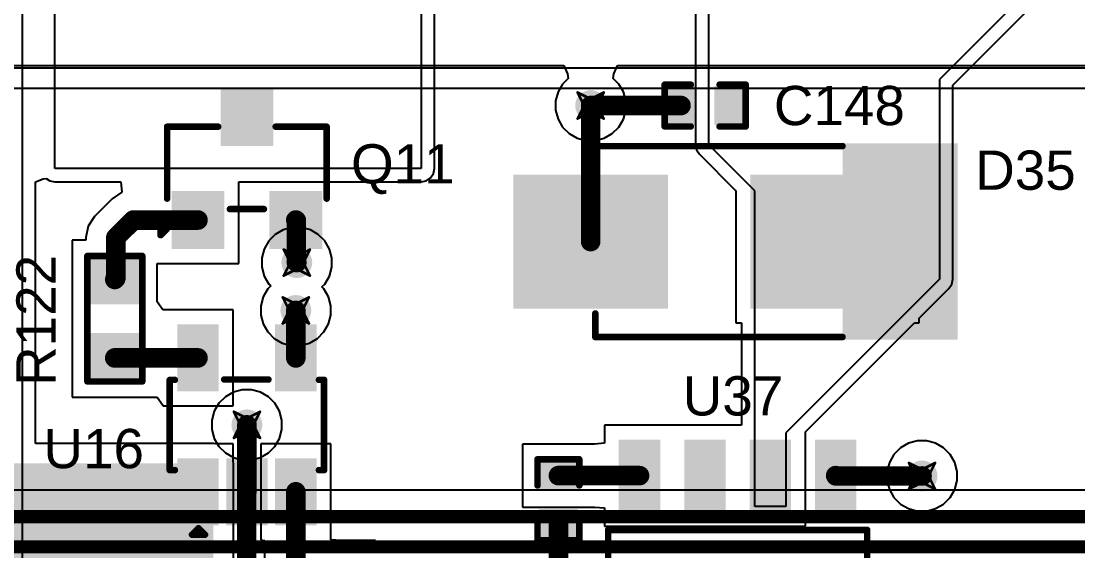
# Model space of a CAD drawing. Header units: inches. Extents: x -36 to 349, y -11 to 240.
# Drawn here: x 77.99 to 98.51, y 100.94 to 111.23 of the extents above; entities that cross this region are included whole.
import ezdxf

# ---------------------------------------------------------------- set-up
doc = ezdxf.new("R2010")
doc.units = ezdxf.units.IN
for name, color, linetype in [('Bottom Layer', 5, 'Continuous'), ('Drill Drawing', 1, 'Continuous'), ('Layer 1', 16, 'Continuous'), ('Layer 2', 76, 'Continuous'), ('Top Layer', 1, 'Continuous'), ('Top Overlay', 2, 'Continuous'), ('Top Paste', 8, 'Continuous'), ('Top Solder', 216, 'Continuous'), ('Via Holes', 16, 'Continuous')]:
    doc.layers.add(name, color=color, linetype=linetype)
doc.styles.add('Arial', font='', dxfattribs={"height": 0.2})
doc.styles.get('Arial').set_extended_font_data('Arial')

# ---------------------------------------------------------------- blocks, each defined once
blk = doc.blocks.new('SOT_23_5_39')
at = {"layer": 'Top Layer'}
for points in [[(-1.85, 1.25), (-0.75, 1.25), (-0.75, 0.65), (-1.85, 0.65)], [(0.75, 1.25), (1.85, 1.25), (1.85, 0.65), (0.75, 0.65)], [(-1.85, 0.3), (-0.75, 0.3), (-0.75, -0.3), (-1.85, -0.3)], [(-1.85, -0.65), (-0.75, -0.65), (-0.75, -1.25), (-1.85, -1.25)], [(0.75, -0.65), (1.85, -0.65), (1.85, -1.25), (0.75, -1.25)]]:
    blk.add_hatch(color=1, dxfattribs=at).paths.add_polyline_path(points)
at = {"layer": 'Top Paste'}
for points in [[(-1.85, 1.25), (-0.75, 1.25), (-0.75, 0.65), (-1.85, 0.65)], [(0.75, 1.25), (1.85, 1.25), (1.85, 0.65), (0.75, 0.65)], [(-1.85, 0.3), (-0.75, 0.3), (-0.75, -0.3), (-1.85, -0.3)], [(-1.85, -0.65), (-0.75, -0.65), (-0.75, -1.25), (-1.85, -1.25)], [(0.75, -0.65), (1.85, -0.65), (1.85, -1.25), (0.75, -1.25)]]:
    blk.add_hatch(color=8, dxfattribs=at).paths.add_polyline_path(points)
at = {"layer": 'Top Solder'}
for points in [[(-1.952, 1.352), (-0.648, 1.352), (-0.648, 0.548), (-1.952, 0.548)], [(0.648, 1.352), (1.952, 1.352), (1.952, 0.548), (0.648, 0.548)], [(-1.952, 0.402), (-0.648, 0.402), (-0.648, -0.402), (-1.952, -0.402)], [(-1.952, -0.548), (-0.648, -0.548), (-0.648, -1.352), (-1.952, -1.352)], [(0.648, -0.548), (1.952, -0.548), (1.952, -1.352), (0.648, -1.352)]]:
    blk.add_hatch(color=216, dxfattribs=at).paths.add_polyline_path(points)
at = {"layer": 'Top Overlay'}
for points in [[(-0.879, 1.499, 0.127, 0.127, 0), (-0.879, 1.399, 0.127, 0.127, 0)], [(-0.879, 1.499, 0.127, 0.127, 0), (0.874, 1.499, 0.127, 0.127, 0)], [(0.874, 1.499, 0.127, 0.127, 0), (0.874, 1.399, 0.127, 0.127, 0)], [(-2.134, 1.067, 0.127, 0.127, 0), (-2.134, 0.813, 0.127, 0.127, 0)], [(-2.134, 1.067, 0.127, 0.127, 0), (-2.007, 0.94, 0.127, 0.127, 0)], [(-2.007, 0.94, 0.127, 0.127, 0), (-2.134, 0.813, 0.127, 0.127, 0)], [(0.88, 0.44, 0.127, 0.127, 0), (0.88, -0.418, 0.127, 0.127, 0)], [(-0.879, -1.399, 0.127, 0.127, 0), (-0.879, -1.499, 0.127, 0.127, 0)], [(-0.879, -1.499, 0.127, 0.127, 0), (0.874, -1.499, 0.127, 0.127, 0)], [(0.874, -1.399, 0.127, 0.127, 0), (0.874, -1.499, 0.127, 0.127, 0)]]:
    blk.add_lwpolyline(points, format="xyseb", dxfattribs=at)
for points in [[(-0.911, 1.499, 0.0635, 0.0635, 1), (-0.847, 1.499, 0.0635, 0.0635, 1)], [(-0.911, 1.499, 0.0635, 0.0635, 1), (-0.847, 1.499, 0.0635, 0.0635, 1)], [(-0.911, 1.399, 0.0635, 0.0635, 1), (-0.847, 1.399, 0.0635, 0.0635, 1)], [(0.842, 1.499, 0.0635, 0.0635, 1), (0.905, 1.499, 0.0635, 0.0635, 1)], [(0.842, 1.499, 0.0635, 0.0635, 1), (0.905, 1.499, 0.0635, 0.0635, 1)], [(0.842, 1.399, 0.0635, 0.0635, 1), (0.905, 1.399, 0.0635, 0.0635, 1)], [(-2.165, 1.067, 0.0635, 0.0635, 1), (-2.102, 1.067, 0.0635, 0.0635, 1)], [(-2.165, 1.067, 0.0635, 0.0635, 1), (-2.102, 1.067, 0.0635, 0.0635, 1)], [(-2.165, 0.813, 0.0635, 0.0635, 1), (-2.102, 0.813, 0.0635, 0.0635, 1)], [(-2.165, 0.813, 0.0635, 0.0635, 1), (-2.102, 0.813, 0.0635, 0.0635, 1)], [(-2.038, 0.94, 0.0635, 0.0635, 1), (-1.975, 0.94, 0.0635, 0.0635, 1)], [(-2.038, 0.94, 0.0635, 0.0635, 1), (-1.975, 0.94, 0.0635, 0.0635, 1)], [(0.848, 0.44, 0.0635, 0.0635, 1), (0.912, 0.44, 0.0635, 0.0635, 1)], [(0.848, -0.418, 0.0635, 0.0635, 1), (0.912, -0.418, 0.0635, 0.0635, 1)], [(-0.911, -1.399, 0.0635, 0.0635, 1), (-0.847, -1.399, 0.0635, 0.0635, 1)], [(-0.911, -1.499, 0.0635, 0.0635, 1), (-0.847, -1.499, 0.0635, 0.0635, 1)], [(-0.911, -1.499, 0.0635, 0.0635, 1), (-0.847, -1.499, 0.0635, 0.0635, 1)], [(0.842, -1.399, 0.0635, 0.0635, 1), (0.905, -1.399, 0.0635, 0.0635, 1)], [(0.842, -1.499, 0.0635, 0.0635, 1), (0.905, -1.499, 0.0635, 0.0635, 1)], [(0.842, -1.499, 0.0635, 0.0635, 1), (0.905, -1.499, 0.0635, 0.0635, 1)]]:
    blk.add_lwpolyline(points, format="xyseb", close=True, dxfattribs=at)
blk = doc.blocks.new('RES_0603_43')
at = {"layer": 'Top Layer'}
for points in [[(-0.381, 0.4445), (-0.381, -0.4445), (-1.143, -0.4445), (-1.143, 0.4445)], [(1.143, 0.4445), (1.143, -0.4445), (0.381, -0.4445), (0.381, 0.4445)]]:
    blk.add_hatch(color=1, dxfattribs=at).paths.add_polyline_path(points)
at = {"layer": 'Top Paste'}
for points in [[(-0.381, 0.4445), (-0.381, -0.4445), (-1.143, -0.4445), (-1.143, 0.4445)], [(1.143, 0.4445), (1.143, -0.4445), (0.381, -0.4445), (0.381, 0.4445)]]:
    blk.add_hatch(color=8, dxfattribs=at).paths.add_polyline_path(points)
at = {"layer": 'Top Solder'}
for points in [[(-0.2794, 0.5461), (-0.2794, -0.5461), (-1.2446, -0.5461), (-1.2446, 0.5461)], [(1.2446, 0.5461), (1.2446, -0.5461), (0.2794, -0.5461), (0.2794, 0.5461)]]:
    blk.add_hatch(color=216, dxfattribs=at).paths.add_polyline_path(points)
at = {"layer": 'Top Overlay'}
for points in [[(-1.2192, 0.5334, 0.127, 0.127, 0), (1.2192, 0.5334, 0.127, 0.127, 0)], [(-1.2192, 0.5334, 0.127, 0.127, 0), (-1.2192, -0.5334, 0.127, 0.127, 0)], [(1.2192, 0.5334, 0.127, 0.127, 0), (1.2192, -0.5334, 0.127, 0.127, 0)], [(-1.2192, -0.5334, 0.127, 0.127, 0), (1.2192, -0.5334, 0.127, 0.127, 0)]]:
    blk.add_lwpolyline(points, format="xyseb", dxfattribs=at)
for points in [[(-1.25095, 0.5334, 0.0635, 0.0635, 1), (-1.18745, 0.5334, 0.0635, 0.0635, 1)], [(-1.25095, 0.5334, 0.0635, 0.0635, 1), (-1.18745, 0.5334, 0.0635, 0.0635, 1)], [(1.18745, 0.5334, 0.0635, 0.0635, 1), (1.25095, 0.5334, 0.0635, 0.0635, 1)], [(1.18745, 0.5334, 0.0635, 0.0635, 1), (1.25095, 0.5334, 0.0635, 0.0635, 1)], [(-1.25095, -0.5334, 0.0635, 0.0635, 1), (-1.18745, -0.5334, 0.0635, 0.0635, 1)], [(-1.25095, -0.5334, 0.0635, 0.0635, 1), (-1.18745, -0.5334, 0.0635, 0.0635, 1)], [(1.18745, -0.5334, 0.0635, 0.0635, 1), (1.25095, -0.5334, 0.0635, 0.0635, 1)], [(1.18745, -0.5334, 0.0635, 0.0635, 1), (1.25095, -0.5334, 0.0635, 0.0635, 1)]]:
    blk.add_lwpolyline(points, format="xyseb", close=True, dxfattribs=at)
blk = doc.blocks.new('____23_50')
at = {"layer": 'Top Layer'}
for points in [[(-0.41, 1.46), (0.41, 1.46), (0.41, 0.54), (-0.41, 0.54)], [(-1.36, -0.54), (-0.54, -0.54), (-0.54, -1.46), (-1.36, -1.46)], [(0.54, -0.54), (1.36, -0.54), (1.36, -1.46), (0.54, -1.46)]]:
    blk.add_hatch(color=1, dxfattribs=at).paths.add_polyline_path(points)
at = {"layer": 'Top Paste'}
for points in [[(-0.41, 1.46), (0.41, 1.46), (0.41, 0.54), (-0.41, 0.54)], [(-1.36, -0.54), (-0.54, -0.54), (-0.54, -1.46), (-1.36, -1.46)], [(0.54, -0.54), (1.36, -0.54), (1.36, -1.46), (0.54, -1.46)]]:
    blk.add_hatch(color=8, dxfattribs=at).paths.add_polyline_path(points)
at = {"layer": 'Top Solder'}
for points in [[(-0.512, 1.562), (0.512, 1.562), (0.512, 0.438), (-0.512, 0.438)], [(-1.462, -0.438), (-0.438, -0.438), (-0.438, -1.562), (-1.462, -1.562)], [(0.438, -0.438), (1.462, -0.438), (1.462, -1.562), (0.438, -1.562)]]:
    blk.add_hatch(color=216, dxfattribs=at).paths.add_polyline_path(points)
at = {"layer": 'Top Overlay'}
for points in [[(-1.549, -0.584, 0.127, 0.127, 0), (-1.549, 0.813, 0.127, 0.127, 0)], [(-1.549, 0.813, 0.127, 0.127, 0), (-0.559, 0.813, 0.127, 0.127, 0)], [(0.559, 0.813, 0.127, 0.127, 0), (1.549, 0.813, 0.127, 0.127, 0)], [(1.549, -0.584, 0.127, 0.127, 0), (1.549, 0.813, 0.127, 0.127, 0)], [(-0.33, -0.787, 0.127, 0.127, 0), (0.33, -0.787, 0.127, 0.127, 0)], [(-1.676, -1.041, 0.127, 0.127, 0), (-1.549, -1.168, 0.127, 0.127, 0)], [(-1.676, -1.295, 0.127, 0.127, 0), (-1.676, -1.041, 0.127, 0.127, 0)], [(-1.676, -1.295, 0.127, 0.127, 0), (-1.549, -1.168, 0.127, 0.127, 0)]]:
    blk.add_lwpolyline(points, format="xyseb", dxfattribs=at)
for points in [[(-1.581, 0.813, 0.0635, 0.0635, 1), (-1.518, 0.813, 0.0635, 0.0635, 1)], [(-1.581, 0.813, 0.0635, 0.0635, 1), (-1.518, 0.813, 0.0635, 0.0635, 1)], [(-0.591, 0.813, 0.0635, 0.0635, 1), (-0.527, 0.813, 0.0635, 0.0635, 1)], [(0.527, 0.813, 0.0635, 0.0635, 1), (0.591, 0.813, 0.0635, 0.0635, 1)], [(1.518, 0.813, 0.0635, 0.0635, 1), (1.581, 0.813, 0.0635, 0.0635, 1)], [(1.518, 0.813, 0.0635, 0.0635, 1), (1.581, 0.813, 0.0635, 0.0635, 1)], [(-1.581, -0.584, 0.0635, 0.0635, 1), (-1.518, -0.584, 0.0635, 0.0635, 1)], [(1.518, -0.584, 0.0635, 0.0635, 1), (1.581, -0.584, 0.0635, 0.0635, 1)], [(-0.362, -0.787, 0.0635, 0.0635, 1), (-0.298, -0.787, 0.0635, 0.0635, 1)], [(0.298, -0.787, 0.0635, 0.0635, 1), (0.362, -0.787, 0.0635, 0.0635, 1)], [(-1.708, -1.041, 0.0635, 0.0635, 1), (-1.645, -1.041, 0.0635, 0.0635, 1)], [(-1.708, -1.041, 0.0635, 0.0635, 1), (-1.645, -1.041, 0.0635, 0.0635, 1)], [(-1.581, -1.168, 0.0635, 0.0635, 1), (-1.518, -1.168, 0.0635, 0.0635, 1)], [(-1.581, -1.168, 0.0635, 0.0635, 1), (-1.518, -1.168, 0.0635, 0.0635, 1)], [(-1.708, -1.295, 0.0635, 0.0635, 1), (-1.645, -1.295, 0.0635, 0.0635, 1)], [(-1.708, -1.295, 0.0635, 0.0635, 1), (-1.645, -1.295, 0.0635, 0.0635, 1)]]:
    blk.add_lwpolyline(points, format="xyseb", close=True, dxfattribs=at)
blk = doc.blocks.new('ESOP_8_147')
at = {"layer": 'Top Layer'}
for points in [[(-3.508, 2.205), (-2.308, 2.205), (-2.308, 1.605), (-3.508, 1.605)], [(2.309, 2.205), (3.509, 2.205), (3.509, 1.605), (2.309, 1.605)], [(-1.2, 1.65), (1.2, 1.65), (1.2, -1.65), (-1.2, -1.65)], [(-3.508, 0.935), (-2.308, 0.935), (-2.308, 0.335), (-3.508, 0.335)], [(2.309, 0.935), (3.509, 0.935), (3.509, 0.335), (2.309, 0.335)], [(-3.508, -0.335), (-2.308, -0.335), (-2.308, -0.935), (-3.508, -0.935)], [(2.309, -0.335), (3.509, -0.335), (3.509, -0.935), (2.309, -0.935)], [(-3.508, -1.605), (-2.308, -1.605), (-2.308, -2.205), (-3.508, -2.205)], [(2.309, -1.605), (3.509, -1.605), (3.509, -2.205), (2.309, -2.205)]]:
    blk.add_hatch(color=1, dxfattribs=at).paths.add_polyline_path(points)
at = {"layer": 'Top Paste'}
for points in [[(-3.508, 2.205), (-2.308, 2.205), (-2.308, 1.605), (-3.508, 1.605)], [(2.309, 2.205), (3.509, 2.205), (3.509, 1.605), (2.309, 1.605)], [(-1.2, 1.65), (1.2, 1.65), (1.2, -1.65), (-1.2, -1.65)], [(-3.508, 0.935), (-2.308, 0.935), (-2.308, 0.335), (-3.508, 0.335)], [(2.309, 0.935), (3.509, 0.935), (3.509, 0.335), (2.309, 0.335)], [(-3.508, -0.335), (-2.308, -0.335), (-2.308, -0.935), (-3.508, -0.935)], [(2.309, -0.335), (3.509, -0.335), (3.509, -0.935), (2.309, -0.935)], [(-3.508, -1.605), (-2.308, -1.605), (-2.308, -2.205), (-3.508, -2.205)], [(2.309, -1.605), (3.509, -1.605), (3.509, -2.205), (2.309, -2.205)]]:
    blk.add_hatch(color=8, dxfattribs=at).paths.add_polyline_path(points)
at = {"layer": 'Top Solder'}
for points in [[(-3.61, 2.307), (-2.207, 2.307), (-2.207, 1.503), (-3.61, 1.503)], [(2.207, 2.307), (3.61, 2.307), (3.61, 1.503), (2.207, 1.503)], [(-1.302, 1.752), (1.302, 1.752), (1.302, -1.752), (-1.302, -1.752)], [(-3.61, 1.037), (-2.207, 1.037), (-2.207, 0.233), (-3.61, 0.233)], [(2.207, 1.037), (3.61, 1.037), (3.61, 0.233), (2.207, 0.233)], [(-3.61, -0.233), (-2.207, -0.233), (-2.207, -1.037), (-3.61, -1.037)], [(2.207, -0.233), (3.61, -0.233), (3.61, -1.037), (2.207, -1.037)], [(-3.61, -1.503), (-2.207, -1.503), (-2.207, -2.307), (-3.61, -2.307)], [(2.207, -1.503), (3.61, -1.503), (3.61, -2.307), (2.207, -2.307)]]:
    blk.add_hatch(color=216, dxfattribs=at).paths.add_polyline_path(points)
at = {"layer": 'Top Overlay'}
for points in [[(-1.905, 2.515, 0.127, 0.127, 0), (1.854, 2.515, 0.127, 0.127, 0)], [(-1.905, 2.515, 0.127, 0.127, 0), (-1.905, -2.515, 0.127, 0.127, 0)], [(1.854, 2.515, 0.127, 0.127, 0), (1.854, -2.515, 0.127, 0.127, 0)], [(-3.877, 2.049, 0.3, 0.3, 0), (-3.75, 1.922, 0.3, 0.3, 0)], [(-3.877, 2.049, 0.3, 0.3, 0), (-3.877, 1.795, 0.3, 0.3, 0)], [(-3.75, 1.922, 0.3, 0.3, 0), (-3.877, 1.795, 0.3, 0.3, 0)], [(-1.905, -2.515, 0.127, 0.127, 0), (1.854, -2.515, 0.127, 0.127, 0)]]:
    blk.add_lwpolyline(points, format="xyseb", dxfattribs=at)
for points in [[(-1.937, 2.515, 0.0635, 0.0635, 1), (-1.873, 2.515, 0.0635, 0.0635, 1)], [(-1.937, 2.515, 0.0635, 0.0635, 1), (-1.873, 2.515, 0.0635, 0.0635, 1)], [(1.822, 2.515, 0.0635, 0.0635, 1), (1.886, 2.515, 0.0635, 0.0635, 1)], [(1.822, 2.515, 0.0635, 0.0635, 1), (1.886, 2.515, 0.0635, 0.0635, 1)], [(-3.952, 2.049, 0.15, 0.15, 1), (-3.802, 2.049, 0.15, 0.15, 1)], [(-3.952, 2.049, 0.15, 0.15, 1), (-3.802, 2.049, 0.15, 0.15, 1)], [(-3.825, 1.922, 0.15, 0.15, 1), (-3.675, 1.922, 0.15, 0.15, 1)], [(-3.825, 1.922, 0.15, 0.15, 1), (-3.675, 1.922, 0.15, 0.15, 1)], [(-3.952, 1.795, 0.15, 0.15, 1), (-3.802, 1.795, 0.15, 0.15, 1)], [(-3.952, 1.795, 0.15, 0.15, 1), (-3.802, 1.795, 0.15, 0.15, 1)], [(-1.937, -2.515, 0.0635, 0.0635, 1), (-1.873, -2.515, 0.0635, 0.0635, 1)], [(-1.937, -2.515, 0.0635, 0.0635, 1), (-1.873, -2.515, 0.0635, 0.0635, 1)], [(1.822, -2.515, 0.0635, 0.0635, 1), (1.886, -2.515, 0.0635, 0.0635, 1)], [(1.822, -2.515, 0.0635, 0.0635, 1), (1.886, -2.515, 0.0635, 0.0635, 1)]]:
    blk.add_lwpolyline(points, format="xyseb", close=True, dxfattribs=at)
blk = doc.blocks.new('SMB__374')
at = {"layer": 'Top Layer'}
for points in [[(-3.7, -1.2), (-3.7, 1.2), (-0.9, 1.2), (-0.9, -1.2)], [(0.9, -1.2), (0.9, 1.2), (3.7, 1.2), (3.7, -1.2)]]:
    blk.add_hatch(color=1, dxfattribs=at).paths.add_polyline_path(points)
at = {"layer": 'Top Overlay'}
for points in [[(2.591, 1.245), (4.826, 1.245), (4.826, 1.905), (2.591, 1.905)], [(3.734, -1.651), (4.826, -1.651), (4.826, 1.346), (3.734, 1.346)], [(2.591, -1.905), (4.826, -1.905), (4.826, -1.245), (2.591, -1.245)]]:
    blk.add_hatch(color=2, dxfattribs=at).paths.add_polyline_path(points)
at = {"layer": 'Top Paste'}
for points in [[(-3.7, -1.2), (-3.7, 1.2), (-0.9, 1.2), (-0.9, -1.2)], [(0.9, -1.2), (0.9, 1.2), (3.7, 1.2), (3.7, -1.2)]]:
    blk.add_hatch(color=8, dxfattribs=at).paths.add_polyline_path(points)
at = {"layer": 'Top Solder'}
for points in [[(-3.802, -1.302), (-3.802, 1.302), (-0.798, 1.302), (-0.798, -1.302)], [(0.798, -1.302), (0.798, 1.302), (3.802, 1.302), (3.802, -1.302)]]:
    blk.add_hatch(color=216, dxfattribs=at).paths.add_polyline_path(points)
at = {"layer": 'Top Overlay'}
for points in [[(-2.21, 1.854, 0.127, 0.127, 0), (2.591, 1.854, 0.127, 0.127, 0)], [(-2.21, 1.397, 0.127, 0.127, 0), (-2.21, 1.854, 0.127, 0.127, 0)], [(-2.21, -1.854, 0.127, 0.127, 0), (-2.21, -1.397, 0.127, 0.127, 0)], [(-2.21, -1.854, 0.127, 0.127, 0), (2.591, -1.854, 0.127, 0.127, 0)]]:
    blk.add_lwpolyline(points, format="xyseb", dxfattribs=at)
for points in [[(-2.242, 1.854, 0.0635, 0.0635, 1), (-2.178, 1.854, 0.0635, 0.0635, 1)], [(-2.242, 1.854, 0.0635, 0.0635, 1), (-2.178, 1.854, 0.0635, 0.0635, 1)], [(2.559, 1.854, 0.0635, 0.0635, 1), (2.623, 1.854, 0.0635, 0.0635, 1)], [(-2.242, 1.397, 0.0635, 0.0635, 1), (-2.178, 1.397, 0.0635, 0.0635, 1)], [(-2.242, -1.397, 0.0635, 0.0635, 1), (-2.178, -1.397, 0.0635, 0.0635, 1)], [(-2.242, -1.854, 0.0635, 0.0635, 1), (-2.178, -1.854, 0.0635, 0.0635, 1)], [(-2.242, -1.854, 0.0635, 0.0635, 1), (-2.178, -1.854, 0.0635, 0.0635, 1)], [(2.559, -1.854, 0.0635, 0.0635, 1), (2.623, -1.854, 0.0635, 0.0635, 1)]]:
    blk.add_lwpolyline(points, format="xyseb", close=True, dxfattribs=at)
blk = doc.blocks.new('C___0402_399')
at = {"layer": 'Top Layer'}
for points in [[(-0.699, -0.318), (-0.699, 0.317), (-0.241, 0.317), (-0.241, -0.318)], [(0.241, -0.318), (0.241, 0.317), (0.699, 0.317), (0.699, -0.318)]]:
    blk.add_hatch(color=1, dxfattribs=at).paths.add_polyline_path(points)
at = {"layer": 'Top Paste'}
for points in [[(-0.699, -0.318), (-0.699, 0.317), (-0.241, 0.317), (-0.241, -0.318)], [(0.241, -0.318), (0.241, 0.317), (0.699, 0.317), (0.699, -0.318)]]:
    blk.add_hatch(color=8, dxfattribs=at).paths.add_polyline_path(points)
at = {"layer": 'Top Solder'}
for points in [[(-0.758, -0.378), (-0.758, 0.377), (-0.181, 0.377), (-0.181, -0.378)], [(0.181, -0.378), (0.181, 0.377), (0.758, 0.377), (0.758, -0.378)]]:
    blk.add_hatch(color=216, dxfattribs=at).paths.add_polyline_path(points)
at = {"layer": 'Top Overlay'}
for points in [[(-0.787, -0.406, 0.127, 0.127, 0), (-0.787, 0.406, 0.127, 0.127, 0)], [(-0.787, 0.406, 0.127, 0.127, 0), (-0.279, 0.406, 0.127, 0.127, 0)], [(0.279, 0.406, 0.127, 0.127, 0), (0.787, 0.406, 0.127, 0.127, 0)], [(0.787, -0.406, 0.127, 0.127, 0), (0.787, 0.406, 0.127, 0.127, 0)], [(-0.787, -0.406, 0.127, 0.127, 0), (-0.279, -0.406, 0.127, 0.127, 0)], [(0.279, -0.406, 0.127, 0.127, 0), (0.787, -0.406, 0.127, 0.127, 0)]]:
    blk.add_lwpolyline(points, format="xyseb", dxfattribs=at)
for points in [[(-0.819, 0.406, 0.0635, 0.0635, 1), (-0.756, 0.406, 0.0635, 0.0635, 1)], [(-0.819, 0.406, 0.0635, 0.0635, 1), (-0.756, 0.406, 0.0635, 0.0635, 1)], [(-0.311, 0.406, 0.0635, 0.0635, 1), (-0.248, 0.406, 0.0635, 0.0635, 1)], [(0.248, 0.406, 0.0635, 0.0635, 1), (0.311, 0.406, 0.0635, 0.0635, 1)], [(0.756, 0.406, 0.0635, 0.0635, 1), (0.819, 0.406, 0.0635, 0.0635, 1)], [(0.756, 0.406, 0.0635, 0.0635, 1), (0.819, 0.406, 0.0635, 0.0635, 1)], [(-0.819, -0.406, 0.0635, 0.0635, 1), (-0.756, -0.406, 0.0635, 0.0635, 1)], [(-0.819, -0.406, 0.0635, 0.0635, 1), (-0.756, -0.406, 0.0635, 0.0635, 1)], [(-0.311, -0.406, 0.0635, 0.0635, 1), (-0.248, -0.406, 0.0635, 0.0635, 1)], [(0.248, -0.406, 0.0635, 0.0635, 1), (0.311, -0.406, 0.0635, 0.0635, 1)], [(0.756, -0.406, 0.0635, 0.0635, 1), (0.819, -0.406, 0.0635, 0.0635, 1)], [(0.756, -0.406, 0.0635, 0.0635, 1), (0.819, -0.406, 0.0635, 0.0635, 1)]]:
    blk.add_lwpolyline(points, format="xyseb", close=True, dxfattribs=at)
blk = doc.blocks.new('C___0402_408')
at = {"layer": 'Top Layer'}
for points in [[(-0.698, -0.318), (-0.698, 0.318), (-0.241, 0.318), (-0.241, -0.318)], [(0.241, -0.318), (0.241, 0.318), (0.699, 0.318), (0.699, -0.318)]]:
    blk.add_hatch(color=1, dxfattribs=at).paths.add_polyline_path(points)
at = {"layer": 'Top Paste'}
for points in [[(-0.698, -0.318), (-0.698, 0.318), (-0.241, 0.318), (-0.241, -0.318)], [(0.241, -0.318), (0.241, 0.318), (0.699, 0.318), (0.699, -0.318)]]:
    blk.add_hatch(color=8, dxfattribs=at).paths.add_polyline_path(points)
at = {"layer": 'Top Solder'}
for points in [[(-0.758, -0.377), (-0.758, 0.377), (-0.181, 0.377), (-0.181, -0.377)], [(0.181, -0.377), (0.181, 0.377), (0.759, 0.377), (0.759, -0.377)]]:
    blk.add_hatch(color=216, dxfattribs=at).paths.add_polyline_path(points)
at = {"layer": 'Top Overlay'}
for points in [[(-0.787, 0.406, 0.127, 0.127, 0), (-0.787, -0.406, 0.127, 0.127, 0)], [(-0.787, 0.406, 0.127, 0.127, 0), (-0.279, 0.406, 0.127, 0.127, 0)], [(0.279, 0.406, 0.127, 0.127, 0), (0.787, 0.406, 0.127, 0.127, 0)], [(0.787, 0.406, 0.127, 0.127, 0), (0.787, -0.406, 0.127, 0.127, 0)], [(-0.787, -0.406, 0.127, 0.127, 0), (-0.279, -0.406, 0.127, 0.127, 0)], [(0.279, -0.406, 0.127, 0.127, 0), (0.787, -0.406, 0.127, 0.127, 0)]]:
    blk.add_lwpolyline(points, format="xyseb", dxfattribs=at)
for points in [[(-0.819, 0.406, 0.0635, 0.0635, 1), (-0.756, 0.406, 0.0635, 0.0635, 1)], [(-0.819, 0.406, 0.0635, 0.0635, 1), (-0.756, 0.406, 0.0635, 0.0635, 1)], [(-0.311, 0.406, 0.0635, 0.0635, 1), (-0.248, 0.406, 0.0635, 0.0635, 1)], [(0.248, 0.406, 0.0635, 0.0635, 1), (0.311, 0.406, 0.0635, 0.0635, 1)], [(0.756, 0.406, 0.0635, 0.0635, 1), (0.819, 0.406, 0.0635, 0.0635, 1)], [(0.756, 0.406, 0.0635, 0.0635, 1), (0.819, 0.406, 0.0635, 0.0635, 1)], [(-0.819, -0.406, 0.0635, 0.0635, 1), (-0.756, -0.406, 0.0635, 0.0635, 1)], [(-0.819, -0.406, 0.0635, 0.0635, 1), (-0.756, -0.406, 0.0635, 0.0635, 1)], [(-0.311, -0.406, 0.0635, 0.0635, 1), (-0.248, -0.406, 0.0635, 0.0635, 1)], [(0.248, -0.406, 0.0635, 0.0635, 1), (0.311, -0.406, 0.0635, 0.0635, 1)], [(0.756, -0.406, 0.0635, 0.0635, 1), (0.819, -0.406, 0.0635, 0.0635, 1)], [(0.756, -0.406, 0.0635, 0.0635, 1), (0.819, -0.406, 0.0635, 0.0635, 1)]]:
    blk.add_lwpolyline(points, format="xyseb", close=True, dxfattribs=at)

msp = doc.modelspace()

# ---------------------------------------------------------------- hatches: boundary and pattern name
at = {"layer": 'Bottom Layer'}
h = msp.add_hatch(color=5, dxfattribs=at)
edge = h.paths.add_edge_path()
edge.add_arc((89.052, 109.586), 0.3, 0, 360)
h = msp.add_hatch(color=5, dxfattribs=at)
edge = h.paths.add_edge_path()
edge.add_arc((83.345, 106.536), 0.3, 0, 360)
h = msp.add_hatch(color=5, dxfattribs=at)
edge = h.paths.add_edge_path()
edge.add_arc((83.326, 105.606), 0.3, 0, 360)
h = msp.add_hatch(color=5, dxfattribs=at)
edge = h.paths.add_edge_path()
edge.add_arc((82.376, 103.384), 0.3, 0, 360)
h = msp.add_hatch(color=5, dxfattribs=at)
edge = h.paths.add_edge_path()
edge.add_arc((95.488, 102.391), 0.3, 0, 360)
at = {"layer": 'Layer 1'}
h = msp.add_hatch(color=16, dxfattribs=at)
edge = h.paths.add_edge_path()
edge.add_arc((89.052, 109.586), 0.3, 0, 360)
h = msp.add_hatch(color=16, dxfattribs=at)
edge = h.paths.add_edge_path()
edge.add_arc((83.345, 106.536), 0.3, 0, 360)
h = msp.add_hatch(color=16, dxfattribs=at)
edge = h.paths.add_edge_path()
edge.add_arc((83.326, 105.606), 0.3, 0, 360)
h = msp.add_hatch(color=16, dxfattribs=at)
edge = h.paths.add_edge_path()
edge.add_arc((82.376, 103.384), 0.3, 0, 360)
h = msp.add_hatch(color=16, dxfattribs=at)
edge = h.paths.add_edge_path()
edge.add_arc((95.488, 102.391), 0.3, 0, 360)
at = {"layer": 'Layer 2'}
h = msp.add_hatch(color=76, dxfattribs=at)
edge = h.paths.add_edge_path()
edge.add_arc((89.052, 109.586), 0.3, 0, 360)
h = msp.add_hatch(color=76, dxfattribs=at)
edge = h.paths.add_edge_path()
edge.add_arc((83.345, 106.536), 0.3, 0, 360)
h = msp.add_hatch(color=76, dxfattribs=at)
edge = h.paths.add_edge_path()
edge.add_arc((83.326, 105.606), 0.3, 0, 360)
h = msp.add_hatch(color=76, dxfattribs=at)
edge = h.paths.add_edge_path()
edge.add_arc((82.376, 103.384), 0.3, 0, 360)
h = msp.add_hatch(color=76, dxfattribs=at)
edge = h.paths.add_edge_path()
edge.add_arc((95.488, 102.391), 0.3, 0, 360)
at = {"layer": 'Top Layer'}
h = msp.add_hatch(color=1, dxfattribs=at)
edge = h.paths.add_edge_path()
edge.add_arc((89.052, 109.586), 0.3, 0, 360)
h = msp.add_hatch(color=1, dxfattribs=at)
edge = h.paths.add_edge_path()
edge.add_arc((83.345, 106.536), 0.3, 0, 360)
h = msp.add_hatch(color=1, dxfattribs=at)
edge = h.paths.add_edge_path()
edge.add_arc((83.326, 105.606), 0.3, 0, 360)
h = msp.add_hatch(color=1, dxfattribs=at)
edge = h.paths.add_edge_path()
edge.add_arc((82.376, 103.384), 0.3, 0, 360)
msp.add_hatch(color=1, dxfattribs=at).paths.add_polyline_path([(74.367, 100.12), (81.726, 100.12), (81.726, 102.634), (74.367, 102.634)])
h = msp.add_hatch(color=1, dxfattribs=at)
edge = h.paths.add_edge_path()
edge.add_arc((95.488, 102.391), 0.3, 0, 360)
at = {"layer": 'Via Holes'}
h = msp.add_hatch(color=7, dxfattribs=at)
edge = h.paths.add_edge_path()
edge.add_arc((89.052, 109.586), 0.15, 0, 360)
h = msp.add_hatch(color=7, dxfattribs=at)
edge = h.paths.add_edge_path()
edge.add_arc((83.345, 106.536), 0.15, 0, 360)
h = msp.add_hatch(color=7, dxfattribs=at)
edge = h.paths.add_edge_path()
edge.add_arc((83.326, 105.606), 0.15, 0, 360)
h = msp.add_hatch(color=7, dxfattribs=at)
edge = h.paths.add_edge_path()
edge.add_arc((82.376, 103.384), 0.15, 0, 360)
h = msp.add_hatch(color=7, dxfattribs=at)
edge = h.paths.add_edge_path()
edge.add_arc((95.488, 102.391), 0.15, 0, 360)

# ---------------------------------------------------------------- linework, layer by layer
at = {"layer": 'Bottom Layer'}
for p, q in [((102.147, 110.312), (73.535, 110.312)), ((73.535, 109.924), (102.147, 109.924)), ((101.606, 102.118), (67.788, 102.118))]:
    msp.add_line(p, q, dxfattribs=at)
for points in [[(67.788, 101.6, 0.254, 0.254, 0), (101.606, 101.6, 0.254, 0.254, 0)], [(68.03, 101.016, 0.254, 0.254, 0), (101.28, 101.016, 0.254, 0.254, 0)]]:
    msp.add_lwpolyline(points, format="xyseb", dxfattribs=at)
at = {"layer": 'Drill Drawing'}
for points in [[(88.798, 109.84, 0.0508, 0.0508, 0), (89.052, 109.713, 0.0508, 0.0508, 0)], [(88.798, 109.84, 0.0508, 0.0508, 0), (88.925, 109.586, 0.0508, 0.0508, 0)], [(89.052, 109.713, 0.0508, 0.0508, 0), (89.306, 109.84, 0.0508, 0.0508, 0)], [(89.179, 109.586, 0.0508, 0.0508, 0), (89.306, 109.84, 0.0508, 0.0508, 0)], [(88.798, 109.332, 0.0508, 0.0508, 0), (88.925, 109.586, 0.0508, 0.0508, 0)], [(89.179, 109.586, 0.0508, 0.0508, 0), (89.306, 109.332, 0.0508, 0.0508, 0)], [(88.798, 109.332, 0.0508, 0.0508, 0), (89.052, 109.459, 0.0508, 0.0508, 0)], [(89.052, 109.459, 0.0508, 0.0508, 0), (89.306, 109.332, 0.0508, 0.0508, 0)], [(83.091, 106.79, 0.0508, 0.0508, 0), (83.345, 106.663, 0.0508, 0.0508, 0)], [(83.091, 106.79, 0.0508, 0.0508, 0), (83.218, 106.536, 0.0508, 0.0508, 0)], [(83.345, 106.663, 0.0508, 0.0508, 0), (83.599, 106.79, 0.0508, 0.0508, 0)], [(83.472, 106.536, 0.0508, 0.0508, 0), (83.599, 106.79, 0.0508, 0.0508, 0)], [(83.091, 106.282, 0.0508, 0.0508, 0), (83.218, 106.536, 0.0508, 0.0508, 0)], [(83.472, 106.536, 0.0508, 0.0508, 0), (83.599, 106.282, 0.0508, 0.0508, 0)], [(83.091, 106.282, 0.0508, 0.0508, 0), (83.345, 106.409, 0.0508, 0.0508, 0)], [(83.345, 106.409, 0.0508, 0.0508, 0), (83.599, 106.282, 0.0508, 0.0508, 0)], [(83.072, 105.86, 0.0508, 0.0508, 0), (83.326, 105.733, 0.0508, 0.0508, 0)], [(83.072, 105.86, 0.0508, 0.0508, 0), (83.199, 105.606, 0.0508, 0.0508, 0)], [(83.326, 105.733, 0.0508, 0.0508, 0), (83.58, 105.86, 0.0508, 0.0508, 0)], [(83.453, 105.606, 0.0508, 0.0508, 0), (83.58, 105.86, 0.0508, 0.0508, 0)], [(83.072, 105.352, 0.0508, 0.0508, 0), (83.199, 105.606, 0.0508, 0.0508, 0)], [(83.072, 105.352, 0.0508, 0.0508, 0), (83.326, 105.479, 0.0508, 0.0508, 0)], [(83.326, 105.479, 0.0508, 0.0508, 0), (83.58, 105.352, 0.0508, 0.0508, 0)], [(83.453, 105.606, 0.0508, 0.0508, 0), (83.58, 105.352, 0.0508, 0.0508, 0)], [(82.122, 103.638, 0.0508, 0.0508, 0), (82.376, 103.511, 0.0508, 0.0508, 0)], [(82.122, 103.638, 0.0508, 0.0508, 0), (82.249, 103.384, 0.0508, 0.0508, 0)], [(82.376, 103.511, 0.0508, 0.0508, 0), (82.63, 103.638, 0.0508, 0.0508, 0)], [(82.503, 103.384, 0.0508, 0.0508, 0), (82.63, 103.638, 0.0508, 0.0508, 0)], [(82.122, 103.13, 0.0508, 0.0508, 0), (82.249, 103.384, 0.0508, 0.0508, 0)], [(82.122, 103.13, 0.0508, 0.0508, 0), (82.376, 103.257, 0.0508, 0.0508, 0)], [(82.376, 103.257, 0.0508, 0.0508, 0), (82.63, 103.13, 0.0508, 0.0508, 0)], [(82.503, 103.384, 0.0508, 0.0508, 0), (82.63, 103.13, 0.0508, 0.0508, 0)], [(95.234, 102.645, 0.0508, 0.0508, 0), (95.488, 102.518, 0.0508, 0.0508, 0)], [(95.234, 102.645, 0.0508, 0.0508, 0), (95.361, 102.391, 0.0508, 0.0508, 0)], [(95.488, 102.518, 0.0508, 0.0508, 0), (95.742, 102.645, 0.0508, 0.0508, 0)], [(95.615, 102.391, 0.0508, 0.0508, 0), (95.742, 102.645, 0.0508, 0.0508, 0)], [(95.234, 102.137, 0.0508, 0.0508, 0), (95.361, 102.391, 0.0508, 0.0508, 0)], [(95.615, 102.391, 0.0508, 0.0508, 0), (95.742, 102.137, 0.0508, 0.0508, 0)], [(95.234, 102.137, 0.0508, 0.0508, 0), (95.488, 102.264, 0.0508, 0.0508, 0)], [(95.488, 102.264, 0.0508, 0.0508, 0), (95.742, 102.137, 0.0508, 0.0508, 0)]]:
    msp.add_lwpolyline(points, format="xyseb", dxfattribs=at)
for points in [[(88.785, 109.84, 0.0254, 0.0254, 1), (88.811, 109.84, 0.0254, 0.0254, 1)], [(88.785, 109.84, 0.0254, 0.0254, 1), (88.811, 109.84, 0.0254, 0.0254, 1)], [(89.293, 109.84, 0.0254, 0.0254, 1), (89.319, 109.84, 0.0254, 0.0254, 1)], [(89.293, 109.84, 0.0254, 0.0254, 1), (89.319, 109.84, 0.0254, 0.0254, 1)], [(88.912, 109.586, 0.0254, 0.0254, 1), (88.938, 109.586, 0.0254, 0.0254, 1)], [(88.912, 109.586, 0.0254, 0.0254, 1), (88.938, 109.586, 0.0254, 0.0254, 1)], [(89.039, 109.713, 0.0254, 0.0254, 1), (89.065, 109.713, 0.0254, 0.0254, 1)], [(89.039, 109.713, 0.0254, 0.0254, 1), (89.065, 109.713, 0.0254, 0.0254, 1)], [(89.166, 109.586, 0.0254, 0.0254, 1), (89.192, 109.586, 0.0254, 0.0254, 1)], [(89.166, 109.586, 0.0254, 0.0254, 1), (89.192, 109.586, 0.0254, 0.0254, 1)], [(89.039, 109.459, 0.0254, 0.0254, 1), (89.065, 109.459, 0.0254, 0.0254, 1)], [(89.039, 109.459, 0.0254, 0.0254, 1), (89.065, 109.459, 0.0254, 0.0254, 1)], [(88.785, 109.332, 0.0254, 0.0254, 1), (88.811, 109.332, 0.0254, 0.0254, 1)], [(88.785, 109.332, 0.0254, 0.0254, 1), (88.811, 109.332, 0.0254, 0.0254, 1)], [(89.293, 109.332, 0.0254, 0.0254, 1), (89.319, 109.332, 0.0254, 0.0254, 1)], [(89.293, 109.332, 0.0254, 0.0254, 1), (89.319, 109.332, 0.0254, 0.0254, 1)], [(83.078, 106.79, 0.0254, 0.0254, 1), (83.104, 106.79, 0.0254, 0.0254, 1)], [(83.078, 106.79, 0.0254, 0.0254, 1), (83.104, 106.79, 0.0254, 0.0254, 1)], [(83.586, 106.79, 0.0254, 0.0254, 1), (83.612, 106.79, 0.0254, 0.0254, 1)], [(83.586, 106.79, 0.0254, 0.0254, 1), (83.612, 106.79, 0.0254, 0.0254, 1)], [(83.205, 106.536, 0.0254, 0.0254, 1), (83.231, 106.536, 0.0254, 0.0254, 1)], [(83.205, 106.536, 0.0254, 0.0254, 1), (83.231, 106.536, 0.0254, 0.0254, 1)], [(83.332, 106.663, 0.0254, 0.0254, 1), (83.358, 106.663, 0.0254, 0.0254, 1)], [(83.332, 106.663, 0.0254, 0.0254, 1), (83.358, 106.663, 0.0254, 0.0254, 1)], [(83.459, 106.536, 0.0254, 0.0254, 1), (83.485, 106.536, 0.0254, 0.0254, 1)], [(83.459, 106.536, 0.0254, 0.0254, 1), (83.485, 106.536, 0.0254, 0.0254, 1)], [(83.078, 106.282, 0.0254, 0.0254, 1), (83.104, 106.282, 0.0254, 0.0254, 1)], [(83.078, 106.282, 0.0254, 0.0254, 1), (83.104, 106.282, 0.0254, 0.0254, 1)], [(83.332, 106.409, 0.0254, 0.0254, 1), (83.358, 106.409, 0.0254, 0.0254, 1)], [(83.332, 106.409, 0.0254, 0.0254, 1), (83.358, 106.409, 0.0254, 0.0254, 1)], [(83.586, 106.282, 0.0254, 0.0254, 1), (83.612, 106.282, 0.0254, 0.0254, 1)], [(83.586, 106.282, 0.0254, 0.0254, 1), (83.612, 106.282, 0.0254, 0.0254, 1)], [(83.059, 105.86, 0.0254, 0.0254, 1), (83.085, 105.86, 0.0254, 0.0254, 1)], [(83.059, 105.86, 0.0254, 0.0254, 1), (83.085, 105.86, 0.0254, 0.0254, 1)], [(83.313, 105.733, 0.0254, 0.0254, 1), (83.339, 105.733, 0.0254, 0.0254, 1)], [(83.313, 105.733, 0.0254, 0.0254, 1), (83.339, 105.733, 0.0254, 0.0254, 1)], [(83.567, 105.86, 0.0254, 0.0254, 1), (83.593, 105.86, 0.0254, 0.0254, 1)], [(83.567, 105.86, 0.0254, 0.0254, 1), (83.593, 105.86, 0.0254, 0.0254, 1)], [(83.186, 105.606, 0.0254, 0.0254, 1), (83.212, 105.606, 0.0254, 0.0254, 1)], [(83.186, 105.606, 0.0254, 0.0254, 1), (83.212, 105.606, 0.0254, 0.0254, 1)], [(83.313, 105.479, 0.0254, 0.0254, 1), (83.339, 105.479, 0.0254, 0.0254, 1)], [(83.313, 105.479, 0.0254, 0.0254, 1), (83.339, 105.479, 0.0254, 0.0254, 1)], [(83.44, 105.606, 0.0254, 0.0254, 1), (83.466, 105.606, 0.0254, 0.0254, 1)], [(83.44, 105.606, 0.0254, 0.0254, 1), (83.466, 105.606, 0.0254, 0.0254, 1)], [(83.059, 105.352, 0.0254, 0.0254, 1), (83.085, 105.352, 0.0254, 0.0254, 1)], [(83.059, 105.352, 0.0254, 0.0254, 1), (83.085, 105.352, 0.0254, 0.0254, 1)], [(83.567, 105.352, 0.0254, 0.0254, 1), (83.593, 105.352, 0.0254, 0.0254, 1)], [(83.567, 105.352, 0.0254, 0.0254, 1), (83.593, 105.352, 0.0254, 0.0254, 1)], [(82.109, 103.638, 0.0254, 0.0254, 1), (82.135, 103.638, 0.0254, 0.0254, 1)], [(82.109, 103.638, 0.0254, 0.0254, 1), (82.135, 103.638, 0.0254, 0.0254, 1)], [(82.617, 103.638, 0.0254, 0.0254, 1), (82.643, 103.638, 0.0254, 0.0254, 1)], [(82.617, 103.638, 0.0254, 0.0254, 1), (82.643, 103.638, 0.0254, 0.0254, 1)], [(82.363, 103.511, 0.0254, 0.0254, 1), (82.389, 103.511, 0.0254, 0.0254, 1)], [(82.363, 103.511, 0.0254, 0.0254, 1), (82.389, 103.511, 0.0254, 0.0254, 1)], [(82.236, 103.384, 0.0254, 0.0254, 1), (82.262, 103.384, 0.0254, 0.0254, 1)], [(82.236, 103.384, 0.0254, 0.0254, 1), (82.262, 103.384, 0.0254, 0.0254, 1)], [(82.363, 103.257, 0.0254, 0.0254, 1), (82.389, 103.257, 0.0254, 0.0254, 1)], [(82.363, 103.257, 0.0254, 0.0254, 1), (82.389, 103.257, 0.0254, 0.0254, 1)], [(82.49, 103.384, 0.0254, 0.0254, 1), (82.516, 103.384, 0.0254, 0.0254, 1)], [(82.49, 103.384, 0.0254, 0.0254, 1), (82.516, 103.384, 0.0254, 0.0254, 1)], [(82.109, 103.13, 0.0254, 0.0254, 1), (82.135, 103.13, 0.0254, 0.0254, 1)], [(82.109, 103.13, 0.0254, 0.0254, 1), (82.135, 103.13, 0.0254, 0.0254, 1)], [(82.617, 103.13, 0.0254, 0.0254, 1), (82.643, 103.13, 0.0254, 0.0254, 1)], [(82.617, 103.13, 0.0254, 0.0254, 1), (82.643, 103.13, 0.0254, 0.0254, 1)], [(95.221, 102.645, 0.0254, 0.0254, 1), (95.246, 102.645, 0.0254, 0.0254, 1)], [(95.221, 102.645, 0.0254, 0.0254, 1), (95.246, 102.645, 0.0254, 0.0254, 1)], [(95.729, 102.645, 0.0254, 0.0254, 1), (95.754, 102.645, 0.0254, 0.0254, 1)], [(95.729, 102.645, 0.0254, 0.0254, 1), (95.754, 102.645, 0.0254, 0.0254, 1)], [(95.348, 102.391, 0.0254, 0.0254, 1), (95.373, 102.391, 0.0254, 0.0254, 1)], [(95.348, 102.391, 0.0254, 0.0254, 1), (95.373, 102.391, 0.0254, 0.0254, 1)], [(95.475, 102.518, 0.0254, 0.0254, 1), (95.5, 102.518, 0.0254, 0.0254, 1)], [(95.475, 102.518, 0.0254, 0.0254, 1), (95.5, 102.518, 0.0254, 0.0254, 1)], [(95.602, 102.391, 0.0254, 0.0254, 1), (95.627, 102.391, 0.0254, 0.0254, 1)], [(95.602, 102.391, 0.0254, 0.0254, 1), (95.627, 102.391, 0.0254, 0.0254, 1)], [(95.475, 102.264, 0.0254, 0.0254, 1), (95.5, 102.264, 0.0254, 0.0254, 1)], [(95.475, 102.264, 0.0254, 0.0254, 1), (95.5, 102.264, 0.0254, 0.0254, 1)], [(95.221, 102.137, 0.0254, 0.0254, 1), (95.246, 102.137, 0.0254, 0.0254, 1)], [(95.221, 102.137, 0.0254, 0.0254, 1), (95.246, 102.137, 0.0254, 0.0254, 1)], [(95.729, 102.137, 0.0254, 0.0254, 1), (95.754, 102.137, 0.0254, 0.0254, 1)], [(95.729, 102.137, 0.0254, 0.0254, 1), (95.754, 102.137, 0.0254, 0.0254, 1)]]:
    msp.add_lwpolyline(points, format="xyseb", close=True, dxfattribs=at)
at = {"layer": 'Layer 2'}
for p, q in [((73.25, 110.363), (88.528, 110.363)), ((88.528, 110.363), (88.601, 110.204)), ((89.503, 110.204), (89.576, 110.363)), ((89.576, 110.363), (101.909, 110.363)), ((88.507, 110.004), (88.418, 109.849)), ((88.612, 110.109), (88.507, 110.004)), ((88.601, 110.204), (88.612, 110.109)), ((89.492, 110.109), (89.503, 110.204)), ((89.597, 110.004), (89.492, 110.109)), ((89.687, 109.849), (89.597, 110.004)), ((88.418, 109.849), (88.371, 109.675)), ((89.733, 109.675), (89.687, 109.849)), ((88.371, 109.675), (88.371, 109.496)), ((89.733, 109.496), (89.733, 109.675)), ((88.371, 109.496), (88.418, 109.323)), ((89.687, 109.323), (89.733, 109.496)), ((88.418, 109.323), (88.507, 109.168)), ((89.597, 109.168), (89.687, 109.323)), ((88.507, 109.168), (88.634, 109.041)), ((88.634, 109.041), (88.789, 108.951)), ((89.315, 108.951), (89.47, 109.041)), ((89.47, 109.041), (89.597, 109.168)), ((88.789, 108.951), (88.963, 108.905)), ((88.963, 108.905), (89.142, 108.905)), ((89.142, 108.905), (89.315, 108.951)), ((83.082, 107.171), (82.927, 107.081)), ((83.256, 107.217), (83.082, 107.171)), ((83.435, 107.217), (83.256, 107.217)), ((83.608, 107.171), (83.435, 107.217)), ((83.763, 107.081), (83.608, 107.171)), ((82.8, 106.955), (82.711, 106.799)), ((82.927, 107.081), (82.8, 106.955)), ((83.89, 106.955), (83.763, 107.081)), ((83.98, 106.799), (83.89, 106.955)), ((82.711, 106.799), (82.664, 106.626)), ((84.026, 106.626), (83.98, 106.799)), ((82.664, 106.626), (82.664, 106.447)), ((84.026, 106.447), (84.026, 106.626)), ((82.664, 106.447), (82.711, 106.274)), ((83.98, 106.274), (84.026, 106.447)), ((82.711, 106.274), (82.8, 106.118)), ((82.8, 106.118), (82.838, 106.081)), ((83.834, 106.062), (83.89, 106.118)), ((83.89, 106.118), (83.98, 106.274)), ((82.781, 106.024), (82.692, 105.869)), ((82.838, 106.081), (82.781, 106.024)), ((83.871, 106.024), (83.834, 106.062)), ((83.961, 105.869), (83.871, 106.024)), ((82.692, 105.869), (82.645, 105.696)), ((82.645, 105.696), (82.645, 105.517)), ((84.007, 105.696), (83.961, 105.869)), ((84.007, 105.517), (84.007, 105.696)), ((82.645, 105.517), (82.692, 105.343)), ((83.961, 105.343), (84.007, 105.517)), ((82.692, 105.343), (82.781, 105.188)), ((83.871, 105.188), (83.961, 105.343)), ((82.781, 105.188), (82.908, 105.061)), ((83.744, 105.061), (83.871, 105.188)), ((82.908, 105.061), (83.063, 104.972)), ((83.063, 104.972), (83.236, 104.925)), ((83.236, 104.925), (83.416, 104.925)), ((83.416, 104.925), (83.589, 104.972)), ((83.589, 104.972), (83.744, 105.061)), ((82.286, 104.065), (82.113, 104.018)), ((82.466, 104.065), (82.286, 104.065)), ((82.639, 104.018), (82.466, 104.065)), ((81.958, 103.929), (81.831, 103.802)), ((82.113, 104.018), (81.958, 103.929)), ((82.794, 103.929), (82.639, 104.018)), ((82.921, 103.802), (82.794, 103.929)), ((81.742, 103.647), (81.695, 103.473)), ((81.831, 103.802), (81.742, 103.647)), ((83.011, 103.647), (82.921, 103.802)), ((83.057, 103.473), (83.011, 103.647)), ((81.695, 103.473), (81.695, 103.294)), ((83.057, 103.294), (83.057, 103.473)), ((81.695, 103.294), (81.742, 103.121)), ((83.011, 103.121), (83.057, 103.294)), ((81.742, 103.121), (81.831, 102.966)), ((82.921, 102.966), (83.011, 103.121)), ((95.225, 103.026), (95.069, 102.936)), ((95.398, 103.072), (95.225, 103.026)), ((95.577, 103.072), (95.398, 103.072)), ((95.75, 103.026), (95.577, 103.072)), ((95.906, 102.936), (95.75, 103.026)), ((81.831, 102.966), (81.958, 102.839)), ((81.958, 102.839), (82.113, 102.749)), ((82.639, 102.749), (82.794, 102.839)), ((82.794, 102.839), (82.921, 102.966)), ((95.069, 102.936), (94.943, 102.809)), ((96.033, 102.809), (95.906, 102.936)), ((82.113, 102.749), (82.286, 102.703)), ((82.286, 102.703), (82.466, 102.703)), ((82.466, 102.703), (82.639, 102.749)), ((94.853, 102.654), (94.807, 102.481)), ((94.943, 102.809), (94.853, 102.654)), ((96.122, 102.654), (96.033, 102.809)), ((96.169, 102.481), (96.122, 102.654)), ((94.807, 102.481), (94.807, 102.302)), ((96.169, 102.302), (96.169, 102.481)), ((94.807, 102.302), (94.853, 102.128)), ((96.122, 102.128), (96.169, 102.302)), ((94.853, 102.128), (94.943, 101.973)), ((96.033, 101.973), (96.122, 102.128)), ((94.943, 101.973), (95.069, 101.846)), ((95.069, 101.846), (95.225, 101.757)), ((95.75, 101.757), (95.906, 101.846)), ((95.906, 101.846), (96.033, 101.973)), ((95.225, 101.757), (95.398, 101.71)), ((95.398, 101.71), (95.577, 101.71)), ((95.577, 101.71), (95.75, 101.757))]:
    msp.add_line(p, q, dxfattribs=at)
at = {"layer": 'Top Layer'}
for p, q in [((102.071, 116.336), (95.825, 110.091)), ((96.084, 109.984), (102.178, 116.078)), ((85.759, 115.878), (85.759, 108.362)), ((86.018, 108.362), (86.018, 115.428)), ((91.347, 110.091), (91.347, 113.705)), ((91.088, 113.68), (91.088, 110.091)), ((78.647, 108.362), (78.647, 112.392)), ((78.012, 112.128), (78.012, 100.801)), ((91.088, 110.091), (91.088, 108.822)), ((91.347, 108.822), (91.347, 110.091)), ((95.825, 110.091), (95.825, 106.215)), ((96.084, 106.215), (96.084, 109.984)), ((91.088, 108.822), (91.108, 108.723)), ((92.241, 107.928), (91.347, 108.822)), ((91.108, 108.723), (91.164, 108.639)), ((91.164, 108.639), (91.871, 107.932)), ((85.759, 108.362), (78.647, 108.362)), ((85.999, 108.263), (86.018, 108.362)), ((78.271, 108.102), (78.417, 108.16)), ((78.417, 108.16), (78.475, 108.172)), ((78.475, 108.172), (78.548, 108.123)), ((85.859, 108.123), (85.943, 108.179)), ((85.943, 108.179), (85.999, 108.263)), ((78.271, 103.022), (78.271, 108.102)), ((78.548, 108.123), (78.647, 108.103)), ((78.647, 108.103), (79.927, 108.103)), ((79.927, 108.103), (79.949, 107.901)), ((82.217, 106.521), (82.217, 108.103)), ((82.217, 108.103), (85.759, 108.103)), ((85.759, 108.103), (85.859, 108.123)), ((79.76, 107.774), (79.418, 107.432)), ((79.949, 107.901), (79.76, 107.774)), ((91.871, 107.932), (91.871, 105.363)), ((92.241, 101.798), (92.241, 107.928)), ((79.418, 107.432), (79.292, 107.243)), ((79.292, 107.243), (79.247, 107.02)), ((79.247, 106.97), (78.985, 106.97)), ((78.985, 106.97), (78.985, 105.446)), ((79.247, 107.02), (79.247, 106.97)), ((80.636, 105.773), (80.636, 106.521)), ((80.636, 106.521), (82.217, 106.521)), ((95.825, 106.215), (92.841, 103.231)), ((96.009, 106.032), (96.065, 106.116)), ((96.065, 106.116), (96.084, 106.215)), ((95.433, 105.457), (96.009, 106.032)), ((80.745, 105.615), (80.636, 105.773)), ((82.107, 105.615), (80.745, 105.615)), ((82.107, 103.753), (82.107, 105.615)), ((78.985, 105.446), (78.985, 103.922)), ((91.871, 105.363), (91.982, 105.363)), ((91.982, 105.363), (91.982, 103.379)), ((93.222, 103.246), (95.34, 105.363)), ((95.34, 105.363), (95.433, 105.363)), ((95.433, 105.363), (95.433, 105.457)), ((78.985, 103.922), (80.636, 103.922)), ((80.636, 103.922), (80.745, 103.764)), ((80.745, 103.764), (80.745, 103.753)), ((80.745, 103.753), (82.107, 103.753)), ((91.982, 103.379), (89.32, 103.379)), ((89.32, 103.379), (89.32, 103.026)), ((92.841, 103.231), (92.841, 101.798)), ((93.222, 101.417), (93.222, 103.246)), ((89.32, 103.026), (89.125, 103.007)), ((81.726, 103.022), (78.271, 103.022)), ((81.764, 103.015), (81.726, 103.022)), ((82.107, 103.015), (81.764, 103.015)), ((82.107, 102.671), (82.107, 103.015)), ((84.007, 103.015), (82.645, 103.015)), ((82.645, 103.015), (82.645, 101.153)), ((84.007, 101.153), (84.007, 103.015)), ((89.125, 103.007), (87.728, 103.007)), ((87.728, 103.007), (87.728, 101.788)), ((89.125, 103.007), (89.125, 103.007)), ((82.115, 102.634), (82.107, 102.671)), ((82.115, 100.12), (82.115, 102.634)), ((92.841, 101.798), (92.241, 101.798)), ((87.728, 101.788), (89.125, 101.788)), ((89.125, 101.788), (89.125, 101.788)), ((89.125, 101.788), (89.32, 101.769)), ((89.32, 101.769), (89.32, 101.417)), ((89.32, 101.417), (93.222, 101.417)), ((82.645, 101.153), (82.717, 101.136)), ((82.717, 101.136), (82.717, 99.739)), ((84.203, 101.136), (84.007, 101.153)), ((84.876, 101.136), (84.203, 101.136)), ((84.876, 100.955), (84.876, 101.136)), ((86.531, 100.955), (84.876, 100.955)), ((86.73, 100.916), (86.531, 100.955))]:
    msp.add_line(p, q, dxfattribs=at)
for points in [[(89.052, 106.944, 0.381, 0.381, 0), (89.052, 109.586, 0.381, 0.381, 0)], [(89.052, 109.586, 0.381, 0.381, 0), (90.806, 109.586, 0.381, 0.381, 0)], [(79.83, 107.02, 0.381, 0.381, 0), (80.172, 107.362, 0.381, 0.381, 0)], [(80.172, 107.362, 0.381, 0.381, 0), (81.426, 107.362, 0.381, 0.381, 0)], [(83.326, 107.362, 0.381, 0.381, 0), (83.336, 107.353, 0.381, 0.381, 0)], [(83.336, 106.546, 0.381, 0.381, 0), (83.336, 107.353, 0.381, 0.381, 0)], [(79.83, 106.227, 0.381, 0.381, 0), (79.83, 107.02, 0.381, 0.381, 0)], [(83.336, 106.546, 0.381, 0.381, 0), (83.345, 106.536, 0.381, 0.381, 0)], [(79.811, 106.208, 0.381, 0.381, 0), (79.83, 106.227, 0.381, 0.381, 0)], [(83.326, 104.684, 0.381, 0.381, 0), (83.326, 105.606, 0.381, 0.381, 0)], [(79.811, 104.684, 0.381, 0.381, 0), (81.426, 104.684, 0.381, 0.381, 0)], [(82.376, 102.084, 0.381, 0.381, 0), (82.376, 103.384, 0.381, 0.381, 0)], [(88.426, 102.398, 0.381, 0.381, 0), (90.001, 102.398, 0.381, 0.381, 0)], [(93.811, 102.398, 0.381, 0.381, 0), (93.818, 102.391, 0.381, 0.381, 0)], [(93.818, 102.391, 0.381, 0.381, 0), (95.488, 102.391, 0.381, 0.381, 0)], [(82.371, 100.468, 0.381, 0.381, 0), (82.371, 102.079, 0.381, 0.381, 0)], [(83.326, 100.463, 0.381, 0.381, 0), (83.326, 102.084, 0.381, 0.381, 0)], [(88.426, 100.228, 0.381, 0.381, 0), (88.426, 101.458, 0.381, 0.381, 0)]]:
    msp.add_lwpolyline(points, format="xyseb", dxfattribs=at)
for points in [[(88.957, 109.586, 0.191, 0.191, 1), (89.147, 109.586, 0.191, 0.191, 1)], [(88.957, 109.586, 0.191, 0.191, 1), (89.147, 109.586, 0.191, 0.191, 1)], [(90.711, 109.586, 0.191, 0.191, 1), (90.901, 109.586, 0.191, 0.191, 1)], [(80.077, 107.362, 0.191, 0.191, 1), (80.268, 107.362, 0.191, 0.191, 1)], [(80.077, 107.362, 0.191, 0.191, 1), (80.268, 107.362, 0.191, 0.191, 1)], [(81.331, 107.362, 0.191, 0.191, 1), (81.521, 107.362, 0.191, 0.191, 1)], [(83.231, 107.362, 0.191, 0.191, 1), (83.421, 107.362, 0.191, 0.191, 1)], [(83.24, 107.353, 0.191, 0.191, 1), (83.431, 107.353, 0.191, 0.191, 1)], [(83.24, 107.353, 0.191, 0.191, 1), (83.431, 107.353, 0.191, 0.191, 1)], [(79.735, 107.02, 0.191, 0.191, 1), (79.925, 107.02, 0.191, 0.191, 1)], [(79.735, 107.02, 0.191, 0.191, 1), (79.925, 107.02, 0.191, 0.191, 1)], [(88.957, 106.944, 0.191, 0.191, 1), (89.147, 106.944, 0.191, 0.191, 1)], [(83.24, 106.546, 0.191, 0.191, 1), (83.431, 106.546, 0.191, 0.191, 1)], [(83.24, 106.546, 0.191, 0.191, 1), (83.431, 106.546, 0.191, 0.191, 1)], [(83.25, 106.536, 0.191, 0.191, 1), (83.44, 106.536, 0.191, 0.191, 1)], [(79.715, 106.208, 0.191, 0.191, 1), (79.906, 106.208, 0.191, 0.191, 1)], [(79.735, 106.227, 0.191, 0.191, 1), (79.925, 106.227, 0.191, 0.191, 1)], [(79.735, 106.227, 0.191, 0.191, 1), (79.925, 106.227, 0.191, 0.191, 1)], [(83.231, 105.606, 0.191, 0.191, 1), (83.421, 105.606, 0.191, 0.191, 1)], [(79.715, 104.684, 0.191, 0.191, 1), (79.906, 104.684, 0.191, 0.191, 1)], [(81.331, 104.684, 0.191, 0.191, 1), (81.521, 104.684, 0.191, 0.191, 1)], [(83.231, 104.684, 0.191, 0.191, 1), (83.421, 104.684, 0.191, 0.191, 1)], [(82.281, 103.384, 0.191, 0.191, 1), (82.471, 103.384, 0.191, 0.191, 1)], [(88.331, 102.398, 0.191, 0.191, 1), (88.522, 102.398, 0.191, 0.191, 1)], [(89.906, 102.398, 0.191, 0.191, 1), (90.096, 102.398, 0.191, 0.191, 1)], [(93.716, 102.398, 0.191, 0.191, 1), (93.906, 102.398, 0.191, 0.191, 1)], [(93.722, 102.391, 0.191, 0.191, 1), (93.913, 102.391, 0.191, 0.191, 1)], [(93.722, 102.391, 0.191, 0.191, 1), (93.913, 102.391, 0.191, 0.191, 1)], [(95.392, 102.391, 0.191, 0.191, 1), (95.583, 102.391, 0.191, 0.191, 1)], [(82.276, 102.079, 0.191, 0.191, 1), (82.466, 102.079, 0.191, 0.191, 1)], [(82.281, 102.084, 0.191, 0.191, 1), (82.471, 102.084, 0.191, 0.191, 1)], [(83.231, 102.084, 0.191, 0.191, 1), (83.421, 102.084, 0.191, 0.191, 1)], [(88.331, 101.458, 0.191, 0.191, 1), (88.522, 101.458, 0.191, 0.191, 1)]]:
    msp.add_lwpolyline(points, format="xyseb", close=True, dxfattribs=at)

# ---------------------------------------------------------------- block references
for name, p in [('C___0402_399', (91.276, 109.586)), ('____23_50', (82.376, 108.362)), ('SMB__374', (91.352, 106.944))]:
    msp.add_blockref(name, p)
at = {"rotation": 90}
for name, p in [('RES_0603_43', (79.811, 105.446)), ('SOT_23_5_39', (82.376, 103.384)), ('ESOP_8_147', (91.906, 99.489)), ('C___0402_408', (88.426, 101.928))]:
    msp.add_blockref(name, p, dxfattribs=at)

# ---------------------------------------------------------------- texts
at = {"layer": 'Top Overlay', "style": 'Arial'}
for s, p in [('C148', (92.61, 109.205)), ('Q11', (84.398, 108.072)), ('D35', (96.52, 107.95)), ('U37', (90.84, 103.566)), ('U16', (78.425, 102.542))]:
    msp.add_text(s, height=0.762, dxfattribs=at).set_placement(p)
msp.add_text('R122', height=0.762, rotation=90, dxfattribs=at).set_placement((78.66, 104.14))

doc.saveas('drawing.dxf')
